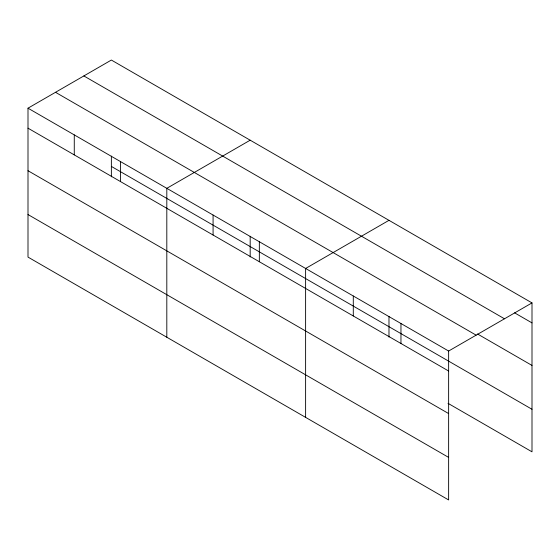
<?xml version="1.0" encoding="UTF-8"?>
<svg xmlns="http://www.w3.org/2000/svg" width="560" height="560" viewBox="0 0 560 560"><rect width="100%" height="100%" fill="white"/><g stroke="black" fill="none" stroke-linecap="round" stroke-linejoin="round"><path stroke-width="0.84" d="M28 108.185L448.63 351.036L448.63 499.947L28 257.096L28 108.185L111.37 60.053L532 302.904L532 451.815L448.007 403.319M250.18 140.196L166.81 188.328L166.81 337.239M388.983 220.332L305.613 268.471L305.613 417.375M448.63 351.036L532 302.904M514.598 312.844L532 322.889M83.86 75.936L504.49 318.787M477.519 333.977L532 365.435M55.51 92.302L476.14 335.153M111.37 166.418L532 409.269M28 128.177L448.63 371.021M28 170.723L448.63 413.567M28 214.55L448.63 457.401M400.96 323.512L400.96 343.504M388.983 316.386L388.983 337.12M353.29 295.988L353.29 315.98M259.343 241.752L259.343 261.744M250.18 236.243L250.18 256.977M213.08 215.04L213.08 235.032M120.54 161.616L120.54 181.601M111.37 156.107L111.37 176.841M74.27 134.904L74.27 154.889"/></g></svg>
